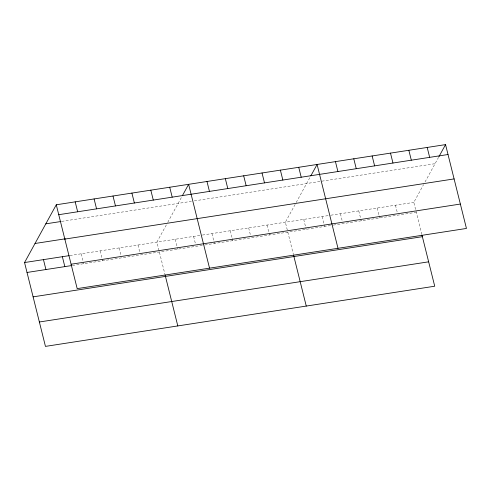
<?xml version="1.0" encoding="UTF-8"?>
<svg xmlns="http://www.w3.org/2000/svg" width="491" height="491" viewBox="0 0 491 491"><rect width="100%" height="100%" fill="white"/><g stroke="black" fill="none" stroke-linecap="round" stroke-linejoin="round"><path stroke-width="0.37" stroke-dasharray="2.46 1.84" d="M166.326 224.933L156.899 242.094L164.921 274.242M167.732 222.374L181.652 197.032M295.134 204.44L285.363 222.233L287.303 230.021M296.19 202.519L310.109 177.177M421.837 234.526L413.821 202.378L423.592 184.585M425.01 182.001L438.567 157.316M61.688 221.392L191.373 201.347M194.307 200.893L435.075 163.675M69.931 255.535L201.678 235.171M202.415 235.054L330.136 215.31M330.873 215.199L413.821 202.378M72.398 265.447L204.152 245.077M204.882 244.966L332.61 225.222M333.34 225.105L416.288 212.284M395.47 205.213L397.409 212.996M377.119 208.049L378.88 215.126M379.058 215.831L379.586 217.955M358.768 210.885L361.235 220.797M340.416 213.726L342.356 221.509M322.065 216.562L324.533 226.468M303.714 219.397L306.181 229.303M287.83 232.145L293.379 254.387M267.012 225.068L269.479 234.98M248.661 227.91L250.6 235.692M230.31 230.745L232.071 237.822M232.249 238.528L232.777 240.651M211.959 233.581L214.426 243.487M193.601 236.417L195.369 243.493M175.25 239.258L177.724 249.164M137.996 245.015L139.935 252.797M119.086 247.937L120.854 255.013M100.182 250.858L102.65 260.77M81.273 253.786L83.74 263.692"/><path stroke-width="0.74" d="M422.014 235.244L434.725 286.216L45.454 346.388L24.55 262.55L56.275 204.784L445.546 144.612L466.45 228.45L77.179 288.622L56.275 204.784M182.345 195.762L188.63 184.328L209.534 268.166M310.803 175.907L317.088 164.467L337.992 248.305M438.917 156.684L445.546 144.612M58.748 214.696L448.019 154.518M45.804 223.847L60.933 221.509M35.021 243.487L65.272 238.81M64.83 239.092L454.101 178.914M24.55 262.55L69.17 255.651M71.097 264.226L460.368 204.053M27.023 272.462L71.643 265.563M33.106 296.859L422.37 236.68M39.372 321.992L428.643 261.82M427.195 147.447L429.668 157.353M408.843 150.283L411.317 160.189M390.492 153.118L392.966 163.03M372.141 155.96L374.615 165.866M353.79 158.796L356.263 168.701M335.439 161.631L337.912 171.537M298.737 167.302L301.204 177.214M280.386 170.144L282.853 180.05M293.557 255.105L306.261 306.071M262.034 172.979L264.502 182.885M243.683 175.815L246.151 185.721M225.332 178.65L227.799 188.562M206.981 181.492L209.448 191.398M169.72 187.249L172.194 197.155M150.817 190.17L153.284 200.083M165.099 274.96L177.803 325.932M131.907 193.092L134.374 203.004M112.998 196.019L115.471 205.925M94.094 198.941L96.561 208.847M75.184 201.862L77.658 211.774M62.363 256.707L64.837 266.613M43.46 259.629L45.927 269.541"/></g></svg>
